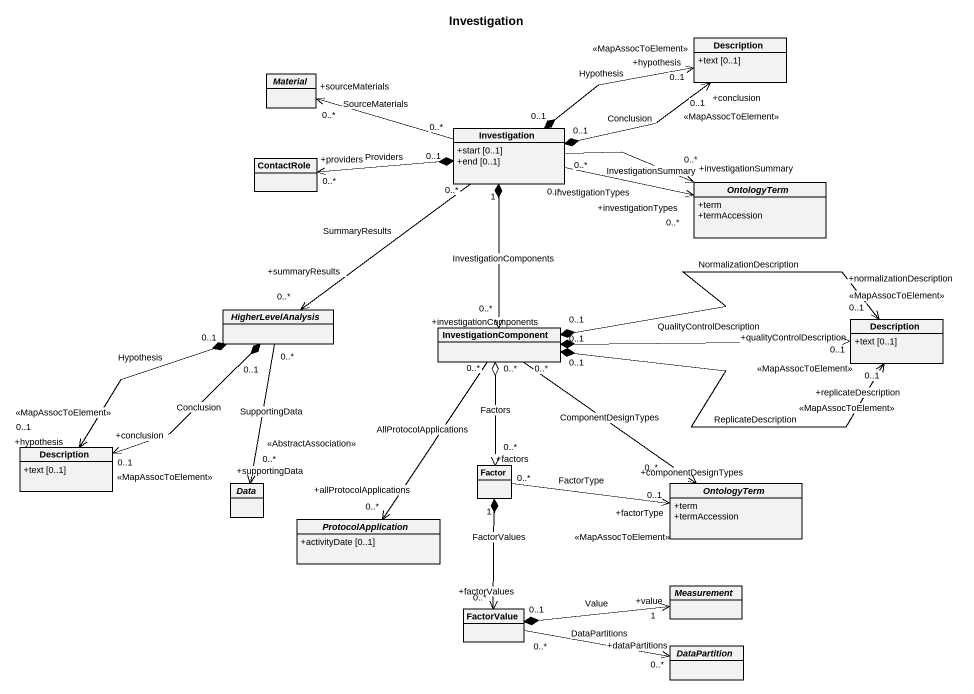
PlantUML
@startuml
title Investigation
hide circle
hide empty members
skinparam classAttributeIconSize 0
class Description {
  +text [0..1]
}
abstract class Material
class ContactRole
class Investigation {
  +start [0..1]
  +end [0..1]
}
abstract class OntologyTerm {
  +term
  +termAccession
}
abstract class HigherLevelAnalysis
class InvestigationComponent
class "Description" as Description_2 {
  +text [0..1]
}
class "Description" as Description_3 {
  +text [0..1]
}
class Factor
abstract class Data
abstract class "OntologyTerm" as OntologyTerm_2 {
  +term
  +termAccession
}
abstract class ProtocolApplication {
  +activityDate [0..1]
}
abstract class Measurement
class FactorValue
abstract class DataPartition
Description "0..1\n+hypothesis\n<<MapAssocToElement>>" <-left-* "0..1" Investigation : Hypothesis
Description "0..1\n+conclusion\n<<MapAssocToElement>>" <-left-* "0..1" Investigation : Conclusion
Investigation "0..*" -left-> "0..*\n+sourceMaterials" Material : SourceMaterials
Investigation "0..1" *-left-> "0..*\n+providers" ContactRole : Providers
Investigation "0..*" --> "0..*\n+summaryResults" HigherLevelAnalysis : SummaryResults
Investigation "1" *--> "0..*\n+investigationComponents" InvestigationComponent : InvestigationComponents
OntologyTerm "0..*\n+investigationTypes" <-left- "0..*" Investigation : InvestigationTypes
OntologyTerm "0..*\n+investigationSummary" <-left- "0..*" Investigation : InvestigationSummary
HigherLevelAnalysis "0..*" --> "0..*\n+supportingData\n<<AbstractAssociation>>" Data : SupportingData
InvestigationComponent "0..1" *-right-> "0..1\n+normalizationDescription\n<<MapAssocToElement>>" Description_2 : NormalizationDescription
InvestigationComponent "0..1" *-right-> "0..1\n+replicateDescription\n<<MapAssocToElement>>" Description_2 : ReplicateDescription
InvestigationComponent "0..1" *-right-> "0..1\n+qualityControlDescription\n<<MapAssocToElement>>" Description_2 : QualityControlDescription
InvestigationComponent "0..*" o--> "0..*\n+factors" Factor : Factors
InvestigationComponent "0..*" --> "0..*\n+componentDesignTypes" OntologyTerm_2 : ComponentDesignTypes
Description_3 "0..1\n+hypothesis\n<<MapAssocToElement>>" <-up-* "0..1" HigherLevelAnalysis : Hypothesis
Description_3 "0..1\n+conclusion\n<<MapAssocToElement>>" <-up-* "0..1" HigherLevelAnalysis : Conclusion
Factor "0..*" -right-> "0..1\n+factorType\n<<MapAssocToElement>>" OntologyTerm_2 : FactorType
ProtocolApplication "0..*\n+allProtocolApplications" <-up- "0..*" InvestigationComponent : AllProtocolApplications
FactorValue "0..*\n+factorValues" <-up-* "1" Factor : FactorValues
FactorValue "0..1" *-right-> "1\n+value" Measurement : Value
FactorValue "0..*" -right-> "0..*\n+dataPartitions" DataPartition : DataPartitions
@enduml
